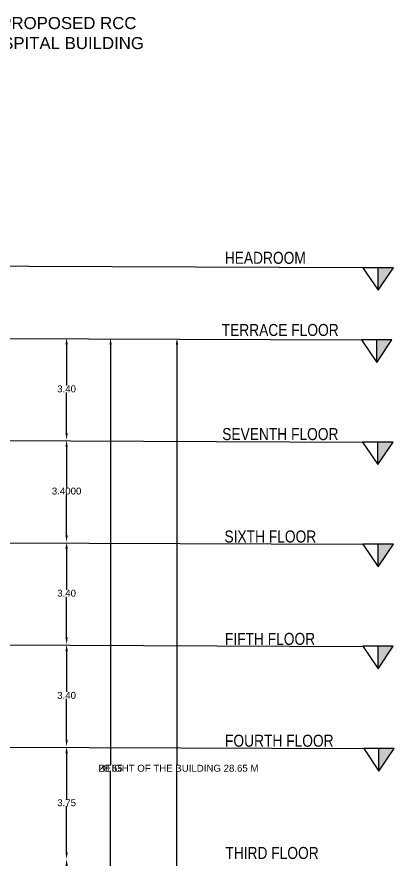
# Model space of a CAD drawing. Header units: metres. Extents: x -38 to 401, y 28 to 287.
# Drawn here: x 239.24 to 251.8, y 251.91 to 279.94 of the extents above; entities that cross this region are included whole.
import ezdxf

# ---------------------------------------------------------------- set-up
doc = ezdxf.new("R2010")
doc.units = ezdxf.units.M
doc.styles.get("Standard").update_dxf_attribs({"font": 'arial.ttf'})
doc.dimstyles.get("Standard").update_dxf_attribs({"dimtxt": 0.18, "dimasz": 0.18, "dimexe": 0.18, "dimexo": 0.0625, "dimgap": 0.09, "dimtad": 0, "dimtih": 1, "dimtoh": 1, "dimdec": 4, "dimzin": 0, "dimdsep": 46, "dimtxsty": 'Standard', "dimcen": 0.09, "dimadec": 0, "dimazin": 0, "dimtfac": 1, "dimtdec": 4, "dimtofl": 0, "dimtmove": 0, "dimatfit": 3, "dimfxl": 0, "dimtolj": 1, "dimtzin": 0, "dimarcsym": 0})

# ---------------------------------------------------------------- blocks, each defined once
blk = doc.blocks.new('*D99')
at = {"color": 0, "lineweight": -2}
for p, q in [((244.57, 269.03), (244.57, 255.054)), ((244.57, 240.84), (244.57, 254.816))]:
    blk.add_line(p, q, dxfattribs=at)
at = {"color": 0}
for points in [[(244.531, 269.03), (244.608, 269.03), (244.57, 269.26)], [(244.531, 240.84), (244.608, 240.84), (244.57, 240.61)]]:
    blk.add_solid(points, dxfattribs=at)
at = {"layer": 'Defpoints', "color": 0}
for p in [(244.57, 269.26), (244.57, 269.26), (245.339, 240.61)]:
    blk.add_point(p, dxfattribs=at)
at = {"color": 0, "lineweight": 25, "insert": (244.57, 254.935), "char_height": 0.23, "attachment_point": 5}
blk.add_mtext('\\A1; HEIGHT OF THE BUILDING 28.65 M', dxfattribs=at)
blk = doc.blocks.new('*D91')
at = {"color": 0, "lineweight": -2}
for p, q in [((240.896, 251.68), (240.896, 250.328)), ((240.896, 248.74), (240.896, 250.093))]:
    blk.add_line(p, q, dxfattribs=at)
at = {"color": 0}
for points in [[(240.858, 251.68), (240.935, 251.68), (240.896, 251.91)], [(240.858, 248.74), (240.935, 248.74), (240.896, 248.51)]]:
    blk.add_solid(points, dxfattribs=at)
at = {"layer": 'Defpoints', "color": 0}
for p in [(240.291, 251.91), (240.896, 251.91), (240.291, 248.51)]:
    blk.add_point(p, dxfattribs=at)
at = {"color": 0, "lineweight": 25, "insert": (240.896, 250.21), "char_height": 0.23, "attachment_point": 5}
blk.add_mtext('\\A1;3.40', dxfattribs=at)
blk = doc.blocks.new('*D92')
at = {"color": 0, "lineweight": -2}
for p, q in [((240.896, 255.43), (240.896, 253.903)), ((240.896, 252.14), (240.896, 253.668))]:
    blk.add_line(p, q, dxfattribs=at)
at = {"color": 0}
for points in [[(240.858, 255.43), (240.935, 255.43), (240.896, 255.66)], [(240.858, 252.14), (240.935, 252.14), (240.896, 251.91)]]:
    blk.add_solid(points, dxfattribs=at)
at = {"layer": 'Defpoints', "color": 0}
for p in [(240.291, 255.66), (240.896, 255.66), (240.291, 251.91)]:
    blk.add_point(p, dxfattribs=at)
at = {"color": 0, "lineweight": 25, "insert": (240.896, 253.785), "char_height": 0.23, "attachment_point": 5}
blk.add_mtext('\\A1;3.75', dxfattribs=at)
blk = doc.blocks.new('*D93')
at = {"color": 0, "lineweight": -2}
for p, q in [((240.896, 258.83), (240.896, 257.478)), ((240.896, 255.89), (240.896, 257.243))]:
    blk.add_line(p, q, dxfattribs=at)
at = {"color": 0}
for points in [[(240.858, 258.83), (240.935, 258.83), (240.896, 259.06)], [(240.858, 255.89), (240.935, 255.89), (240.896, 255.66)]]:
    blk.add_solid(points, dxfattribs=at)
at = {"layer": 'Defpoints', "color": 0}
for p in [(240.291, 259.06), (240.896, 259.06), (240.291, 255.66)]:
    blk.add_point(p, dxfattribs=at)
at = {"color": 0, "lineweight": 25, "insert": (240.896, 257.36), "char_height": 0.23, "attachment_point": 5}
blk.add_mtext('\\A1;3.40', dxfattribs=at)
blk = doc.blocks.new('*D94')
at = {"color": 0, "lineweight": -2}
for p, q in [((240.896, 262.23), (240.896, 260.878)), ((240.896, 259.29), (240.896, 260.643))]:
    blk.add_line(p, q, dxfattribs=at)
at = {"color": 0}
for points in [[(240.858, 262.23), (240.935, 262.23), (240.896, 262.46)], [(240.858, 259.29), (240.935, 259.29), (240.896, 259.06)]]:
    blk.add_solid(points, dxfattribs=at)
at = {"layer": 'Defpoints', "color": 0}
for p in [(240.291, 262.46), (240.896, 262.46), (240.291, 259.06)]:
    blk.add_point(p, dxfattribs=at)
at = {"color": 0, "lineweight": 25, "insert": (240.896, 260.76), "char_height": 0.23, "attachment_point": 5}
blk.add_mtext('\\A1;3.40', dxfattribs=at)
blk = doc.blocks.new('*D95')
at = {"color": 0, "lineweight": -2}
for p, q in [((240.896, 265.63), (240.896, 264.278)), ((240.896, 262.69), (240.896, 264.043))]:
    blk.add_line(p, q, dxfattribs=at)
at = {"color": 0}
for points in [[(240.858, 265.63), (240.935, 265.63), (240.896, 265.86)], [(240.858, 262.69), (240.935, 262.69), (240.896, 262.46)]]:
    blk.add_solid(points, dxfattribs=at)
at = {"layer": 'Defpoints', "color": 0}
for p in [(240.291, 265.86), (240.896, 265.86), (240.291, 262.46)]:
    blk.add_point(p, dxfattribs=at)
at = {"color": 0, "lineweight": 25, "insert": (240.896, 264.16), "char_height": 0.23, "attachment_point": 5}
blk.add_mtext('\\A1;3.4000', dxfattribs=at)
blk = doc.blocks.new('*D96')
at = {"color": 0, "lineweight": -2}
for p, q in [((240.896, 269.03), (240.896, 267.678)), ((240.896, 266.09), (240.896, 267.443))]:
    blk.add_line(p, q, dxfattribs=at)
at = {"color": 0}
for points in [[(240.858, 269.03), (240.935, 269.03), (240.896, 269.26)], [(240.858, 266.09), (240.935, 266.09), (240.896, 265.86)]]:
    blk.add_solid(points, dxfattribs=at)
at = {"layer": 'Defpoints', "color": 0}
for p in [(240.291, 269.26), (240.896, 269.26), (240.291, 265.86)]:
    blk.add_point(p, dxfattribs=at)
at = {"color": 0, "lineweight": 25, "insert": (240.896, 267.56), "char_height": 0.23, "attachment_point": 5}
blk.add_mtext('\\A1;3.40', dxfattribs=at)
blk = doc.blocks.new('EER')
h = blk.add_hatch(color=4)
h.dxf.hatch_style = 1
h.paths.add_polyline_path([(332.27, -89.71), (332.523, -89.71), (332.27, -90.086)])
blk.add_line((332.27, -90.086), (332.27, -89.71))
blk.add_lwpolyline([(332.016, -89.71), (332.27, -90.086), (332.523, -89.71), (332.016, -89.71)])
blk = doc.blocks.new('*D97')
at = {"color": 0, "lineweight": -2}
for p, q in [((242.36, 269.03), (242.36, 255.052)), ((242.36, 240.84), (242.36, 254.818))]:
    blk.add_line(p, q, dxfattribs=at)
at = {"color": 0}
for points in [[(242.322, 269.03), (242.398, 269.03), (242.36, 269.26)], [(242.322, 240.84), (242.398, 240.84), (242.36, 240.61)]]:
    blk.add_solid(points, dxfattribs=at)
at = {"layer": 'Defpoints', "color": 0}
for p in [(242.394, 269.26), (242.36, 240.61), (242.394, 240.61)]:
    blk.add_point(p, dxfattribs=at)
at = {"color": 0, "lineweight": 25, "insert": (242.36, 254.935), "char_height": 0.23, "attachment_point": 5}
blk.add_mtext('\\A1;28.65', dxfattribs=at)

msp = doc.modelspace()

# ---------------------------------------------------------------- linework, layer by layer
at = {"color": 7, "lineweight": 25}
for p, q in [((234.29137, 269.26004), (250.71222, 269.19276, -1.96973)), ((234.29137, 265.86004), (250.75156, 265.79276, -1.96973)), ((234.29137, 262.46004), (250.75141, 262.39276, -1.96973)), ((234.29137, 259.06004), (250.75661, 258.99276, -1.96973)), ((234.29137, 255.66004), (250.78719, 255.59276, -1.96973))]:
    msp.add_line(p, q, dxfattribs=at)
msp.add_lwpolyline([(250.76071, 271.59276), (234.06137, 271.66004), (234.06137, 271.36004), (234.29137, 271.36004), (234.29137, 271.66004)], dxfattribs=at)

# ---------------------------------------------------------------- block references
at = {"color": 7, "lineweight": 25, "xscale": 2, "yscale": 2, "zscale": 2}
for p in [(-413.27228, 451.01341), (-413.32077, 448.61341), (-413.28144, 445.21341), (-413.27228, 441.81341), (-413.27638, 438.41341), (-413.2458, 435.01341)]:
    msp.add_blockref('EER', p, dxfattribs=at)

# ---------------------------------------------------------------- texts
at = {"color": 7, "lineweight": 25, "insert": (232.91487, 279.93715, 1.95986), "char_height": 0.4, "attachment_point": 1}
msp.add_mtext_dynamic_manual_height_columns('{\\C256;PLAN SHOWING THE PROPOSED RCC ROOF TERRACED HOSPITAL BUILDING }', width=12.0389724, gutter_width=1.25, heights=[0], dxfattribs=at)
at = {"color": 7, "lineweight": 25, "char_height": 0.4, "width": 7.3147731, "attachment_point": 1}
for s, insert in [('{\\fArial Narrow|b0|i0|c0|p34;HEADROOM}', (246.16208, 272.12311, -1.96973)), ('{\\fArial Narrow|b0|i0|c0|p34;TERRACE FLOOR  }', (246.05927, 269.72157, -1.96973)), ('{\\fArial Narrow|b0|i0|c0|p34;SEVENTH FLOOR }', (246.07679, 266.25758, -1.96973)), ('{\\fArial Narrow|b0|i0|c0|p34;SIXTH FLOOR  }', (246.15098, 262.8483, -1.96973)), ('{\\fArial Narrow|b0|i0|c0|p34;FIFTH FLOOR  }', (246.16638, 259.44096, -1.96973)), ('{\\fArial Narrow|b0|i0|c0|p34;FOURTH FLOOR }', (246.1699, 256.05246, -1.96973)), ('{\\fArial Narrow|b0|i0|c0|p34;THIRD FLOOR }', (246.18227, 252.31614, -1.96973))]:
    msp.add_mtext(s, dxfattribs=dict(at, insert=insert))

# ---------------------------------------------------------------- dimensions: what is measured, and where the dimension line sits
at = {"color": 7, "lineweight": 25}
for base, p1, p2, text, picture, middle in [((240.89636, 269.26004), (240.29137, 265.86004), (240.29137, 269.26004), '3.40', '*D96', (240.89636, 267.56004)), ((242.36011, 240.61004), (242.39394, 269.26004), (242.39394, 240.61004), '28.65', '*D97', (242.36011, 254.93504)), ((244.56957, 269.26004), (245.33912, 240.61004), (244.56957, 269.26004), ' HEIGHT OF THE BUILDING 28.65 M', '*D99', (244.56957, 254.93504)), ((240.89636, 262.46004), (240.29137, 259.06004), (240.29137, 262.46004), '3.40', '*D94', (240.89636, 260.76004)), ((240.89636, 259.06004), (240.29137, 255.66004), (240.29137, 259.06004), '3.40', '*D93', (240.89636, 257.36004)), ((240.89636, 255.66004), (240.29137, 251.91004), (240.29137, 255.66004), '3.75', '*D92', (240.89636, 253.78504)), ((240.89636, 251.91004), (240.29137, 248.51004), (240.29137, 251.91004), '3.40', '*D91', (240.89636, 250.21004))]:
    dim = msp.add_linear_dim(base=base, p1=p1, p2=p2, angle=90, text=text, dimstyle='Standard', override={"dimscale": 1, "dimtxt": 0.23, "dimasz": 0.23, "dimgap": 0, "dimse1": 1, "dimse2": 1, "dimtmove": 1}, dxfattribs=at)
    dim.commit()
    dim.dimension.update_dxf_attribs({"geometry": picture, "text_midpoint": middle})
dim = msp.add_linear_dim(base=(240.89636, 265.86004), p1=(240.29137, 262.46004), p2=(240.29137, 265.86004), angle=90, dimstyle='Standard', override={"dimscale": 1, "dimtxt": 0.23, "dimasz": 0.23, "dimgap": 0, "dimse1": 1, "dimse2": 1, "dimtmove": 1}, dxfattribs=at)
dim.commit()
dim.dimension.update_dxf_attribs({"geometry": '*D95', "text_midpoint": (240.89636, 264.16004)})

doc.saveas('drawing.dxf')
